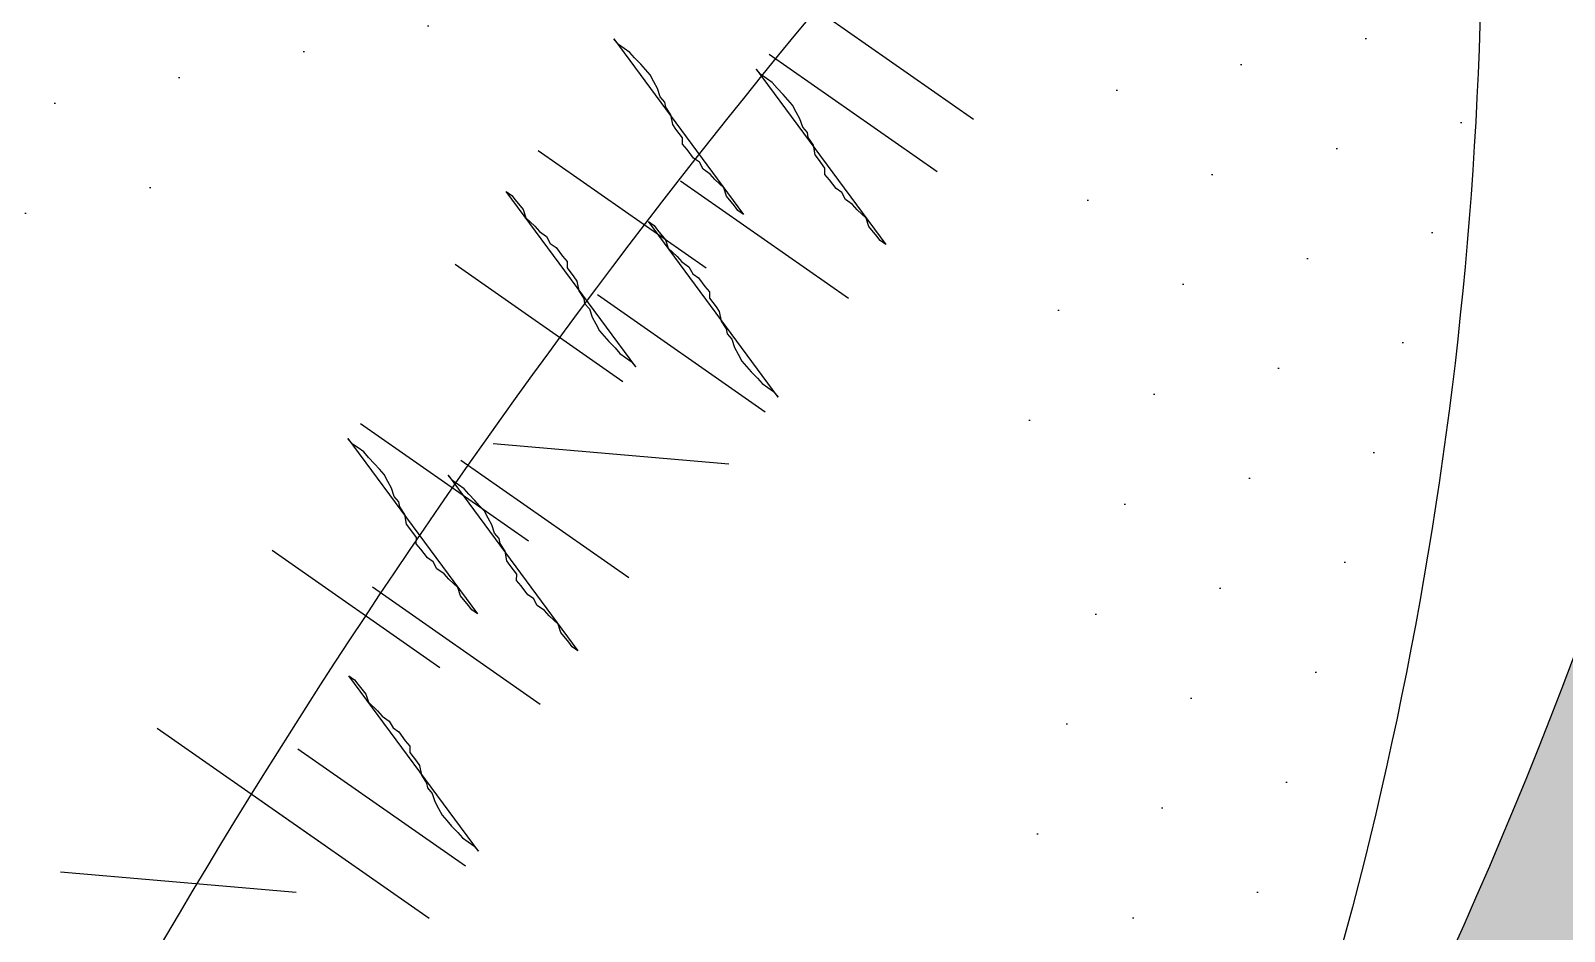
# Model space of a CAD drawing. Extents: x 3694 to 117786, y 20013 to 108631.
# Drawn here: x 25882.2 to 26032.9, y 85682.8 to 85771.3 of the extents above; entities that cross this region are included whole.
import ezdxf

# ---------------------------------------------------------------- set-up
doc = ezdxf.new("R2010")
doc.units = 0
doc.header["$LTSCALE"] = 1000
doc.header["$MEASUREMENT"] = 0
doc.layers.add('家具', color=253, linetype='Continuous')

# ---------------------------------------------------------------- blocks, each defined once
blk = doc.blocks.new('A$C6CBF3060')
at = {"layer": '家具'}
h = blk.add_hatch(dxfattribs=at)
h.set_pattern_fill('DOTS', color=8, scale=335.2800000195158, angle=-90.00000000000001, style=0)
h.set_pattern_definition([(270, (30849.11753504153, -17862.99907829171), (20.95500000121973, -10.47750000060987), [0, -20.95500000121974])])
edge = h.paths.add_edge_path()
edge.add_spline(control_points=[(3620.032944355196, 1020.167978249578), (3621.856950601301, 1029.223950294458), (3623.640356767137, 1038.254456721312), (3629.075648781851, 1066.661334569191), (3632.509525532267, 1085.952194047979), (3638.452392537998, 1124.35439882104), (3640.907859724044, 1143.394177388276), (3645.504487169259, 1187.965857300234), (3647.380020918004, 1213.570567535007), (3652.138734003369, 1291.274453085276), (3654.163834771207, 1344.379333391011), (3661.075878760414, 1425.081640880471), (3664.018153472578, 1452.133973591473), (3670.094233668715, 1492.753120009336), (3672.397098293724, 1506.299475706379), (3677.679535390045, 1533.370511049969), (3680.683231559953, 1546.95785375061), (3688.042565591692, 1576.433232332645), (3692.477545640613, 1592.158136530725), (3700.184732509224, 1618.288209221257), (3703.394472055632, 1628.838867633007), (3706.570199849586, 1639.277341819994)], knot_values=[0.007594318894714291, 0.007594318894714291, 0.007594318894714291, 0.007594318894714291, 1.009331685129112, 1.009331685129112, 3.166903830014817, 3.166903830014817, 5.324475974900523, 5.324475974900523, 8.146713981276132, 8.146713981276132, 13.78698518195698, 13.78698518195698, 16.6071207822974, 16.6071207822974, 18.01718858246761, 18.01718858246761, 19.42725638263783, 19.42725638263783, 21.11840045899928, 21.11840045899928, 22.2881602581128, 22.2881602581128, 22.2881602581128, 22.2881602581128], degree=3, periodic=0)
edge.add_ellipse((1789.99904669042, 2201.081587384349), major_axis=(1412.244489359956, 1412.244489359956), ratio=0.9999999999999818, start_angle=-61.33743676422674, end_angle=-48.55714826964773)
edge.add_ellipse((1789.99904669042, 1953.25083809936), major_axis=(1412.24448935993, -1412.24448935993), ratio=0.9999999999999885, start_angle=48.5571482696466, end_angle=61.33743676426361)
edge.add_spline(control_points=[(3706.570199849455, 2515.055083664098), (3703.394472055566, 2525.493557850958), (3700.184732509093, 2536.044216262839), (3692.477545640737, 2562.174288952727), (3688.042565592012, 2577.899193150166), (3680.683231560659, 2607.374571730539), (3677.679535390882, 2620.961914430154), (3672.397098294947, 2648.032949771052), (3670.094233670054, 2661.579305466817), (3664.018153474113, 2702.198451881093), (3661.075878761818, 2729.250784589662), (3655.986670472266, 2788.670379265524), (3654.145087228251, 2820.934697647885), (3652.42359686167, 2852.807937005808)], knot_values=[0.007594318904541566, 0.007594318904541566, 0.007594318904541566, 0.007594318904541566, 1.177354118008585, 1.177354118008585, 2.868498194319651, 2.868498194319651, 4.278565994361959, 4.278565994361959, 5.688633794404266, 5.688633794404266, 8.508769394488882, 8.508769394488882, 11.91787256770212, 11.91787256770212, 11.91787256770212, 11.91787256770212], degree=3, periodic=0)
edge.add_ellipse((3646.657623284387, 2875.236412280854), major_axis=(16.37502602226822, 16.37502602226821), ratio=0.9999999999995666, start_angle=225.8035234418923, end_angle=239.417541532368, ccw=False)
edge.add_ellipse((3511.087514728119, 3239.193560838379), major_axis=(290.1065513937293, 290.1065513937293), ratio=0.9999999999994232, start_angle=234.5429178462428, end_angle=244.3434878472222, ccw=False)
edge.add_ellipse((4291.384683319397, 2715.78940374251), major_axis=(510.6161812649055, -510.6161812649058), ratio=0.9999999999999988, start_angle=215.5301837112753, end_angle=236.2784491778619)
edge.add_ellipse((8058.381468311782, 2243.98490320702), major_axis=(3173.045961291781, -3173.045961291782), ratio=1, start_angle=220.7753203818918, end_angle=231.6420249032678)
edge.add_ellipse((4599.337569821713, 1341.637200631933), major_axis=(756.0877006785541, 756.0877006785539), ratio=0.9999999999999949, start_angle=113.9930274311128, end_angle=139.4777875760855)
edge.add_ellipse((3519.680850986653, 1232.139841819859), major_axis=(20.77520892349397, -20.77520892349398), ratio=0.999999999999889, start_angle=29.349690518414718, end_angle=107.31395154978779, ccw=False)
edge.add_ellipse((3261.400831811123, 1475.541992198378), major_axis=(269.5263520561113, -269.5263520561115), ratio=0.9999999999999978, start_angle=326.06965526290503, end_angle=363.74867896470926, ccw=False)
edge.add_ellipse((2985.936513544038, 1255.583835869416), major_axis=(269.5447157602681, 269.5447157602681), ratio=0.9999999999729833, start_angle=289.4364312615882, end_angle=291.1525348597326, ccw=False)
edge.add_ellipse((3270.637057203829, -411.6684627259383), major_axis=(1063.437138938921, 1063.437138938921), ratio=0.9999999999999937, start_angle=35.30528515153998, end_angle=42.74492259143477, ccw=False)
edge.add_ellipse((3474.324288661912, 860.0126218386868), major_axis=(153.1024992137935, -153.1024992137935), ratio=0.999999999999859, start_angle=92.70420918075928, end_angle=121.7648417998393, ccw=False)
edge = h.paths.add_edge_path()
edge.add_ellipse((3560.315809361586, 903.7363475695056), major_axis=(59.62128638761727, 59.62128638761727), ratio=0.9999999999999157, start_angle=248.1334738211491, end_angle=277.7178630449272)
edge.add_ellipse((3511.524035592221, 931.7299106341088), major_axis=(99.19644208316629, 99.19644208316625), ratio=0.9999999999997502, start_angle=-79.30676778778508, end_angle=-64.31921627686972)
edge.add_ellipse((3386.72601415019, 2442.541419907149), major_axis=(1116.038544759257, -1116.038544759258), ratio=0.9999999999999984, start_angle=303.32411686118166, end_angle=324.37804893725087, ccw=False)
edge.add_spline(control_points=[(3067.313977831232, 896.8829783906913), (3067.116512627828, 894.6964287364499), (3066.26218761129, 885.1096334103167), (3065.674442368967, 875.0971932240427), (3064.819310103077, 865.6985716819399)], knot_values=[0, 0, 0, 0, 0.2418033642713523, 1.052830296575082, 1.052830296575082, 1.052830296575082, 1.052830296575082], degree=3, periodic=0)
edge.add_ellipse((3026.907071228037, 868.9988679855887), major_axis=(26.90938323527025, 26.90938323527025), ratio=0.9999999999999187, start_angle=238.7767705824798, end_angle=310.27284356007203, ccw=False)
edge.add_ellipse((3357.089655062053, 4875.541364723143), major_axis=(2868.190797183439, -2868.19079718344), ratio=0.999999999999999, start_angle=310.4593117003497, end_angle=318.3404531218047)
edge = h.paths.add_edge_path()
edge.add_ellipse((3560.315809361266, 3250.596077914459), major_axis=(59.62128638763784, -59.62128638763787), ratio=0.9999999999995934, start_angle=82.28213695507955, end_angle=111.8665261788591)
edge.add_ellipse((3357.089655062751, -721.208939239179), major_axis=(2868.190797183605, 2868.190797183604), ratio=0.9999999999999925, start_angle=41.65954687821016, end_angle=49.54410408661445)
edge.add_ellipse((3026.730802552287, 3285.298579970644), major_axis=(26.90938323526915, -26.90938323526915), ratio=0.9999999999999033, start_angle=49.98346972011012, end_angle=121.3236457343994, ccw=False)
edge.add_spline(control_points=[(3064.642559511616, 3288.604407622486), (3064.979431703308, 3284.907876167901), (3065.254021153691, 3281.472108143695), (3065.500446844075, 3278.209911560098)], knot_values=[0, 0, 0, 0, 0.3189857557440551, 0.3189857557440551, 0.3189857557440551, 0.3189857557440551], degree=3, periodic=0)
edge.add_ellipse((3494.988468096315, -267.6566824607653), major_axis=(2525.631590611771, -2525.631590611772), ratio=0.9999999999999991, start_angle=132.8754075785099, end_angle=141.9062269296692, ccw=False)
edge = h.paths.add_edge_path()
edge.add_ellipse((3346.428693505171, 2814.744027245259), major_axis=(221.1621733483969, -221.1621733483971), ratio=0.9999999999999994, start_angle=219.8560000035077, end_angle=290.9319768433341)
edge.add_ellipse((3437.151632962174, 2555.301954592251), major_axis=(155.4479335070494, -155.4479335070496), ratio=0.9999999999999929, start_angle=231.8281592482279, end_angle=294.8810682384705)
edge.add_ellipse((2813.700149012111, 2180.201737340405), major_axis=(405.3237387993505, 405.3237387993504), ratio=0.9999999999999992, start_angle=285.52623263396157, end_angle=332.11357467867344, ccw=False)
edge.add_ellipse((3523.712787324905, 1599.059105694443), major_axis=(258.8230775298201, 258.82307752982), ratio=0.9999999999999818, start_angle=80.19826500577827, end_angle=130.5062586859865)
edge.add_ellipse((3249.266929159778, 1365.594833926676), major_axis=(196.0891473908119, -196.0891473908119), ratio=0.9999999999999981, start_angle=154.0384846775883, end_angle=216.6923729745889)
edge.add_ellipse((3335.197817287255, 909.3636444261319), major_axis=(433.6778078787909, 433.6778078787906), ratio=0.999999999999949, start_angle=80.98112304628877, end_angle=109.8781780001218)
edge.add_ellipse((18467.36806691358, 2025.981614987111), major_axis=(11109.2260467442, 11109.22604674419), ratio=0.9999999999995928, start_angle=138.1241672681158, end_angle=138.7143909774701)
edge.add_spline(control_points=[(2789.552410904224, 1008.188427614892), (2796.579734544641, 1007.746763104577), (2803.725178327077, 1007.646570336328), (2811.231307050359, 1007.927036234807)], knot_values=[2.293510373809953, 2.293510373809953, 2.293510373809953, 2.293510373809953, 2.979732802934619, 2.979732802934619, 2.979732802934619, 2.979732802934619], degree=3, periodic=0)
edge.add_spline(control_points=[(2811.231307050359, 1007.927036234807), (2815.450479755054, 1008.084685284808), (2826.805456678361, 1008.812973134682), (2842.780722635296, 1010.871307693131), (2839.120250166125, 1024.618026985154), (2842.859477051599, 1028.393799632864), (2845.636094539273, 1029.971073038905)], knot_values=[2.979732802934619, 2.979732802934619, 2.979732802934619, 2.979732802934619, 3.36545639614831, 3.990521829336836, 4.278466320926378, 4.605763273049225, 4.605763273049225, 4.605763273049225, 4.605763273049225], degree=3, periodic=0)
edge.add_spline(control_points=[(2845.636094539273, 1029.971073038905), (2848.422474729079, 1031.553892203377), (2852.001820499405, 1032.702305534669), (2855.58116626992, 1033.850718865961)], knot_values=[4.605763273049225, 4.605763273049225, 4.605763273049225, 4.605763273049225, 4.934211014792284, 4.934211014792284, 4.934211014792284, 4.934211014792284], degree=3, periodic=0)
edge.add_ellipse((3270.637057203829, -411.6684627259383), major_axis=(1063.437138939227, 1063.437138939227), ratio=0.9999999999998375, start_angle=52.795632896919415, end_angle=61.02050574382298, ccw=False)
edge.add_ellipse((3199.316362891543, 1348.14039130005), major_axis=(212.5834902189315, 212.5834902189315), ratio=0.9999999999999212, start_angle=165.6335501199894, end_angle=198.8130742464472, ccw=False)
edge.add_ellipse((3199.413119119788, 1029.520550322999), major_axis=(217.1797520411045, -217.1797520411046), ratio=0.9999999999998674, start_angle=151.0252170128921, end_angle=192.4102655699839, ccw=False)
edge.add_ellipse((3551.448439235653, 1156.134686465819), major_axis=(331.0872910150433, -331.0872910150434), ratio=0.9999999999999813, start_angle=177.8463850309959, end_angle=203.8962665094932, ccw=False)
edge.add_ellipse((2984.329156197491, 1140.779664811776), major_axis=(308.6143108805782, 308.6143108805783), ratio=0.99999999999966, start_angle=2.0533838449994732, end_angle=10.260448050109005, ccw=False)
edge.add_spline(control_points=[(3281.687451026184, 1460.253654765613), (3290.639455244702, 1453.204405174176), (3313.081898206045, 1435.532118832798), (3303.305460116768, 1498.775473405309), (3326.318821677465, 1533.829908224947), (3353.544751881607, 1593.430233467796), (3320.947959299898, 1659.060984562777), (3340.190178442157, 1740.826539046509), (3356.126177953687, 1827.657185362103), (3415.808870579021, 1863.793903553702), (3424.432073950476, 1919.337591101754), (3457.289777258164, 1907.517444122117), (3458.775801431591, 1924.683027975876), (3459.456346832347, 1933.619102174609)], knot_values=[28.72622828787619, 28.72622828787619, 28.72622828787619, 28.72622828787619, 29.65137003608691, 31.04553471454428, 32.97090723718488, 34.80045963000916, 37.53798117998499, 40.13244696109814, 43.73799823656201, 46.29924793153518, 47.53881564063179, 48.20545028199999, 48.98405692497199, 48.98405692497199, 48.98405692497199, 48.98405692550385], degree=3, periodic=0)
edge.add_ellipse((-2827.432287128104, 2095.358859361608), major_axis=(4446.972478264837, 4446.972478264834), ratio=0.9999999999999976, start_angle=-46.47369586912973, end_angle=-42.84626635100496)
edge.add_spline(control_points=[(3457.093905025751, 2331.703914353799), (3455.691781476875, 2345.589783137202), (3452.514928848803, 2370.097512984801), (3408.946969250035, 2401.111465854163), (3388.218704290179, 2469.690945094218), (3352.769053081218, 2533.335634224328), (3364.030625280458, 2604.82269811142), (3327.271703467311, 2627.476138575294), (3294.9122366675, 2714.330123526699), (3294.341436591865, 2693.091429919492)], knot_values=[0, 0, 0, 1.163513729807164e-12, 1.426783815582302, 2.507845637052222, 5.446644405802077, 8.794161911986935, 10.36550993041577, 12.19506232323765, 14.47634677036475, 14.47634677036475, 14.47634677036475, 14.47634677036475], degree=3, periodic=0)
edge.add_ellipse((3687.441035538191, 2947.473610607776), major_axis=(331.0872910150615, -331.0872910150615), ratio=0.9999999999999547, start_angle=233.1899730444863, end_angle=257.9076692015958, ccw=False)
edge.add_ellipse((3372.605812031026, 3149.559701468508), major_axis=(217.1797520411107, -217.1797520411108), ratio=0.9999999999999556, start_angle=244.6759739839959, end_angle=286.0610225410798, ccw=False)
edge.add_ellipse((3301.30499854072, 2839.020160634274), major_axis=(212.5834902198476, 212.5834902198476), ratio=0.9999999999956851, start_angle=85.14470269029368, end_angle=91.45268943398088, ccw=False)
edge.add_ellipse((3267.100022714898, 4450.91484517249), major_axis=(983.775240623166, 983.775240623166), ratio=0.9999999999998531, start_angle=208.0880272447276, end_angle=218.4118439115923, ccw=False)
edge.add_spline(control_points=[(2862.37711883695, 3119.814991966967), (2856.867087630577, 3121.622537046678), (2851.35705642408, 3123.430082126131), (2848.768473186879, 3126.813406541194)], knot_values=[4.42752981046754, 4.42752981046754, 4.42752981046754, 4.42752981046754, 4.934211014792284, 4.934211014792284, 4.934211014792284, 4.934211014792284], degree=3, periodic=0)
edge.add_ellipse((3341.197146602492, 3246.534314250937), major_axis=(358.3427787361459, -358.3427787361463), ratio=0.999999999999975, start_angle=238.6648212037559, end_angle=277.816367146285)
h = blk.add_hatch(dxfattribs=at)
h.set_pattern_fill('DOTS', color=8, scale=178.8160000104085, angle=-75.17599740398259, style=0)
h.set_pattern_definition([(284.8240025960174, (21523.19842935675, -3204.156176563381), (12.23371532700078, -2.542622527250572), [0, -11.17600000065051])])
edge = h.paths.add_edge_path(flags=17)
edge.add_ellipse((3508.507639436895, 2686.904734591491), major_axis=(23.25952561881828, -23.25952561881829), ratio=0.9999999999999228, start_angle=217.598370494964, end_angle=267.39462829812675, ccw=False)
edge.add_ellipse((3392.615725812291, 2706.727411004464), major_axis=(59.9046491667301, -59.90464916673012), ratio=0.9999999999998661, start_angle=350.65844968254294, end_angle=394.3991949743683, ccw=False)
edge.add_ellipse((3442.016187211404, 2684.491654074292), major_axis=(32.94986328208082, 32.94986328208081), ratio=0.9999999999998382, start_angle=224.9828587922299, end_angle=289.9024488496004)
edge = h.paths.add_edge_path(flags=17)
edge.add_ellipse((2799.933782092005, 2411.637768748264), major_axis=(481.3748926355609, 481.3748926355607), ratio=0.9999999999840347, start_angle=-26.32292343229813, end_angle=-25.58827127859119)
edge.add_ellipse((3387.198946313249, 2635.157820252211), major_axis=(38.80003682654529, 38.80003682654528), ratio=0.9999999999999831, start_angle=246.3633945223265, end_angle=317.8577408210059, ccw=False)
edge.add_ellipse((3414.442139424595, 2563.93047086295), major_axis=(15.12758440154903, 15.12758440154902), ratio=0.9999999999999909, start_angle=-72.18619439915022, end_angle=64.8217797418078, ccw=False)
edge.add_ellipse((3357.704625160964, 2604.177307075981), major_axis=(64.19840911938086, -64.19840911938088), ratio=0.9999999999999908, start_angle=11.56752916311502, end_angle=61.28906160823021)
edge = h.paths.add_edge_path()
edge.add_ellipse((3185.120227187588, 2583.846666353507), major_axis=(242.0371122307935, 242.0371122307935), ratio=0.9999999999999688, start_angle=-23.32578200306534, end_angle=26.28458598788795)
edge.add_spline(control_points=[(3294.95076252523, 2908.039789200709), (3285.59000490723, 2912.370396476184), (3273.676991489105, 2917.881764752918), (3266.815490951951, 2910.243159776714), (3265.556602545243, 2908.265359197449)], knot_values=[0, 0, 0, 0, 1.42238482592121, 1.810204922351612, 1.810204922351612, 1.810204922351612, 1.810204922351612], degree=3, periodic=0)
edge.add_ellipse((2799.933782090149, 2411.637768744324), major_axis=(481.3748926403442, -481.3748926403442), ratio=0.9999999999996101, start_angle=87.25263749308863, end_angle=91.84549474957328, ccw=False)
edge.add_ellipse((3214.421947500261, 2577.142094905234), major_axis=(216.1019309945073, -216.1019309945075), ratio=0.999999999999946, start_angle=66.89079912288321, end_angle=117.98945326683679, ccw=False)
edge.add_ellipse((3082.171467200518, 2475.053802211161), major_axis=(331.3486877331243, -331.3486877331244), ratio=0.9999999999999956, start_angle=389.56745048290304, end_angle=432.4529716565977, ccw=False)
edge.add_ellipse((2548.179880652155, 2188.045808867992), major_axis=(706.3772336369606, 706.3772336369603), ratio=0.999999999999835, start_angle=321.74637887917953, end_angle=324.3508728240508, ccw=False)
edge.add_spline(control_points=[(3540.231171865613, 2305.399240872724), (3543.869102956422, 2306.191136364261), (3554.218102346218, 2311.164756270326), (3554.021201864321, 2323.207869944858), (3553.888276583122, 2331.338039343249)], knot_values=[0, 0, 0, 0, 0.5819764206049407, 1.791185280154921, 1.791185280154921, 1.791185280154921, 1.791185280154921], degree=3, periodic=0)
edge.add_ellipse((3055.171823736164, 2457.493583324365), major_axis=(363.7535715408031, -363.7535715408033), ratio=0.9999999999999976, start_angle=30.80422389370577, end_angle=74.43044399808288)
edge = h.paths.add_edge_path()
edge.add_spline(control_points=[(3512.045306835935, 2318.2714167302), (3517.588125824346, 2312.491863504376), (3525.292820839051, 2304.458100356638), (3537.115743228183, 2304.72108237278), (3540.231171865613, 2305.399240872724)], knot_values=[1.791185280154921, 1.791185280154921, 1.791185280154921, 1.791185280154921, 3.069002213139684, 3.567391534373676, 3.567391534373676, 3.567391534373676, 3.567391534373676], degree=3, periodic=0)
edge.add_ellipse((2548.179880652155, 2188.045808867992), major_axis=(706.377233638207, -706.3772336382074), ratio=0.9999999999993391, start_angle=51.74637887920161, end_angle=54.3508728240713)
edge.add_ellipse((3764.186938126877, 2674.325635155186), major_axis=(281.0686011683552, 281.0686011683551), ratio=0.9999999999999862, start_angle=145.8922033348512, end_angle=189.5904192882054, ccw=False)
edge.add_ellipse((3727.837143598881, 2835.127694727074), major_axis=(300.7962628522051, -300.7962628522051), ratio=0.9999999999999934, start_angle=220.3807436132537, end_angle=258.6817611968143, ccw=False)
edge.add_ellipse((2799.933782090149, 2411.637768744324), major_axis=(481.3748926401587, 481.3748926401587), ratio=0.9999999999988527, start_angle=-2.747362506916546, end_angle=1.845494749579979)
edge.add_spline(control_points=[(3265.556602545243, 2908.265359197449), (3263.646122517712, 2905.263863207118), (3259.318761821429, 2893.755928218379), (3258.811229740662, 2883.454117961643), (3258.470738576732, 2876.542879246761)], knot_values=[1.810204922351612, 1.810204922351612, 1.810204922351612, 1.810204922351612, 2.398757922429805, 3.598446597238173, 3.598446597238173, 3.598446597238173, 3.598446597238173], degree=3, periodic=0)
edge.add_ellipse((3646.639097211155, 2857.209695129477), major_axis=(274.8167086013957, 274.8167086013956), ratio=0.9999999999999963, start_angle=132.1486721113125, end_angle=176.9724953827164)
edge.add_ellipse((3661.683551529728, 2583.255587393276), major_axis=(215.1838922608969, 215.1838922608969), ratio=0.9999999999999789, start_angle=132.3564968236814, end_angle=195.5463068146161)
h = blk.add_hatch(dxfattribs=at)
h.set_pattern_fill('DOTS', color=8, scale=111.7600000065053, angle=-102.9137604460229, style=0)
h.set_pattern_definition([(257.0862395539771, (848.4651648123181, 95397.86913894047), (6.027813616953348, -4.965203344916672), [0, -6.985000000406582])])
edge = h.paths.add_edge_path()
edge.add_ellipse((3511.087514729334, 3239.193560838827), major_axis=(290.1065513939539, -290.106551393954), ratio=0.9999999999997669, start_angle=303.12070418913345, end_angle=311.899757270034, ccw=False)
edge.add_ellipse((3289.103974665624, 2824.990331981306), major_axis=(97.66234371941809, -97.6623437194181), ratio=0.9999999999999646, start_angle=365.10604803737283, end_angle=410.2831013168486, ccw=False)
edge.add_ellipse((3138.097193999383, 3089.182472880977), major_axis=(308.6143108803658, -308.614310880366), ratio=0.9999999999997498, start_angle=351.0708815296273, end_angle=368.4913891802111)
at = {"layer": '家具', "color": 8, "linetype": 'Continuous'}
for p, q in [((3324.435597582531, 2847.639578051101), (3307.933513071206, 2836.107943082057)), ((3324.435597582531, 2847.639578051101), (3307.933513071206, 2836.107943082057)), ((3324.435597582531, 2847.639578051101), (3307.933513071206, 2836.107943082057)), ((3324.435597582531, 2847.639578051101), (3307.933513071206, 2836.107943082057)), ((3328.020508751149, 2842.50947228308), (3311.518424239825, 2830.977837314033)), ((3328.020508751149, 2842.50947228308), (3311.518424239825, 2830.977837314033)), ((3328.020508751149, 2842.50947228308), (3311.518424239825, 2830.977837314033)), ((3328.020508751149, 2842.50947228308), (3311.518424239825, 2830.977837314033)), ((3350.720084102737, 2833.026097636415), (3334.217999591412, 2821.494462667371)), ((3350.720084102737, 2833.026097636415), (3334.217999591412, 2821.494462667371)), ((3350.720084102737, 2833.026097636415), (3334.217999591412, 2821.494462667371)), ((3350.720084102737, 2833.026097636415), (3334.217999591412, 2821.494462667371)), ((3336.726721589192, 2830.050643989347), (3320.224637077903, 2818.51900902011)), ((3336.726721589192, 2830.050643989347), (3320.224637077903, 2818.51900902011)), ((3336.726721589192, 2830.050643989347), (3320.224637077903, 2818.51900902011)), ((3336.726721589192, 2830.050643989347), (3320.224637077903, 2818.51900902011)), ((3342.389070555342, 2810.297800145461), (3358.891155066667, 2821.829435114505)), ((3342.389070555342, 2810.297800145461), (3358.891155066667, 2821.829435114505)), ((3342.389070555342, 2810.297800145461), (3358.891155066667, 2821.829435114505)), ((3342.389070555342, 2810.297800145461), (3358.891155066667, 2821.829435114505)), ((3328.395708041928, 2807.322346498233), (3344.897792553158, 2818.85398146747)), ((3328.395708041928, 2807.322346498233), (3344.897792553158, 2818.85398146747)), ((3328.395708041928, 2807.322346498233), (3344.897792553158, 2818.85398146747)), ((3328.395708041928, 2807.322346498233), (3344.897792553158, 2818.85398146747)), ((3368.167528666883, 2806.203834179869), (3351.665444155551, 2794.672199210825)), ((3368.167528666883, 2806.203834179869), (3351.665444155551, 2794.672199210825)), ((3368.167528666883, 2806.203834179869), (3351.665444155551, 2794.672199210825)), ((3368.167528666883, 2806.203834179869), (3351.665444155551, 2794.672199210825)), ((3331.980619210539, 2802.192240730212), (3355.140395892056, 2804.196536415897)), ((3331.980619210539, 2802.192240730212), (3355.140395892056, 2804.196536415897)), ((3331.980619210539, 2802.192240730212), (3355.140395892056, 2804.196536415897)), ((3331.980619210539, 2802.192240730212), (3355.140395892056, 2804.196536415897)), ((3358.310501023319, 2802.594183224726), (3341.808416512089, 2791.062548255715)), ((3358.310501023319, 2802.594183224726), (3341.808416512089, 2791.062548255715)), ((3358.310501023319, 2802.594183224726), (3341.808416512089, 2791.062548255715)), ((3358.310501023319, 2802.594183224726), (3341.808416512089, 2791.062548255715)), ((3376.873741504962, 2793.74500588614), (3360.371656993637, 2782.213370917128)), ((3376.873741504962, 2793.74500588614), (3360.371656993637, 2782.213370917128)), ((3376.873741504962, 2793.74500588614), (3360.371656993637, 2782.213370917128)), ((3376.873741504962, 2793.74500588614), (3360.371656993637, 2782.213370917128)), ((3367.016713861398, 2790.13535493103), (3350.514629350168, 2778.603719961793)), ((3367.016713861398, 2790.13535493103), (3350.514629350168, 2778.603719961793)), ((3367.016713861398, 2790.13535493103), (3350.514629350168, 2778.603719961793)), ((3367.016713861398, 2790.13535493103), (3350.514629350168, 2778.603719961793)), ((3371.654363044989, 2764.689242028453), (3388.156447556314, 2776.22087699769)), ((3371.654363044989, 2764.689242028453), (3388.156447556314, 2776.22087699769)), ((3371.654363044989, 2764.689242028453), (3388.156447556314, 2776.22087699769)), ((3371.654363044989, 2764.689242028453), (3388.156447556314, 2776.22087699769)), ((3357.848127621786, 2762.676699840405), (3374.350212133111, 2774.208334809646)), ((3357.848127621786, 2762.676699840405), (3374.350212133111, 2774.208334809646)), ((3357.848127621786, 2762.676699840405), (3374.350212133111, 2774.208334809646)), ((3357.848127621786, 2762.676699840405), (3374.350212133111, 2774.208334809646)), ((3361.433038790361, 2757.546594072384), (3377.935123301693, 2769.078229041621)), ((3361.433038790361, 2757.546594072384), (3377.935123301693, 2769.078229041621)), ((3361.433038790361, 2757.546594072384), (3377.935123301693, 2769.078229041621)), ((3361.433038790361, 2757.546594072384), (3377.935123301693, 2769.078229041621)), ((3397.653867351917, 2762.133446805521), (3374.494090670436, 2760.129151120025)), ((3397.653867351917, 2762.133446805521), (3374.494090670436, 2760.129151120025)), ((3397.653867351917, 2762.133446805521), (3374.494090670436, 2760.129151120025))]:
    blk.add_line(p, q, dxfattribs=at)
for points in [[(3330.536295821257, 2826.763081291163), (3331.096210222269, 2827.15434873871), (3331.418329161104, 2827.587777924622), (3332.202545639004, 2828.552453158329), (3332.469009454253, 2829.363656406535), (3333.351042794129, 2830.188353039961), (3333.813140333223, 2830.719599087792), (3334.513033334355, 2831.208683397253), (3334.877826141746, 2831.879175173017), (3335.437740542693, 2832.27044262056), (3336.081978420429, 2833.137300992352), (3336.54407595942, 2833.668547040183), (3336.530582574298, 2834.284116564679), (3337.17408757969, 2835.150462806247), (3337.49620651859, 2835.583891992126), (3337.664853471986, 2836.535073840616), (3338.169112749441, 2837.304115350649), (3338.253436226172, 2837.779706274894), (3338.715533765266, 2838.310952322532), (3338.981997580515, 2839.122155570931), (3339.346278257755, 2839.79338021882), (3339.710558934923, 2840.464604866935), (3340.172656474046, 2840.995850914762), (3340.634754013168, 2841.527096962593), (3341.236830152448, 2842.156159872149), (3341.698927691534, 2842.68740591998), (3342.25884209248, 2843.078673367523), (3342.818756493427, 2843.46994081507), (3343.280854032513, 2844.001186862901)], [(3330.536295821257, 2826.763081291163), (3331.096210222269, 2827.15434873871), (3331.418329161104, 2827.587777924622), (3332.202545639004, 2828.552453158329), (3332.469009454253, 2829.363656406535), (3333.351042794129, 2830.188353039961), (3333.813140333223, 2830.719599087792), (3334.513033334355, 2831.208683397253), (3334.877826141746, 2831.879175173017), (3335.437740542693, 2832.27044262056), (3336.081978420429, 2833.137300992352), (3336.54407595942, 2833.668547040183), (3336.530582574298, 2834.284116564679), (3337.17408757969, 2835.150462806247), (3337.49620651859, 2835.583891992126), (3337.664853471986, 2836.535073840616), (3338.169112749441, 2837.304115350649), (3338.253436226172, 2837.779706274894), (3338.715533765266, 2838.310952322532), (3338.981997580515, 2839.122155570931), (3339.346278257755, 2839.79338021882), (3339.710558934923, 2840.464604866935), (3340.172656474046, 2840.995850914762), (3340.634754013168, 2841.527096962593), (3341.236830152448, 2842.156159872149), (3341.698927691534, 2842.68740591998), (3342.25884209248, 2843.078673367523), (3342.818756493427, 2843.46994081507), (3343.280854032513, 2844.001186862901)], [(3330.536295821257, 2826.763081291163), (3331.096210222269, 2827.15434873871), (3331.418329161104, 2827.587777924622), (3332.202545639004, 2828.552453158329), (3332.469009454253, 2829.363656406535), (3333.351042794129, 2830.188353039961), (3333.813140333223, 2830.719599087792), (3334.513033334355, 2831.208683397253), (3334.877826141746, 2831.879175173017), (3335.437740542693, 2832.27044262056), (3336.081978420429, 2833.137300992352), (3336.54407595942, 2833.668547040183), (3336.530582574298, 2834.284116564679), (3337.17408757969, 2835.150462806247), (3337.49620651859, 2835.583891992126), (3337.664853471986, 2836.535073840616), (3338.169112749441, 2837.304115350649), (3338.253436226172, 2837.779706274894), (3338.715533765266, 2838.310952322532), (3338.981997580515, 2839.122155570931), (3339.346278257755, 2839.79338021882), (3339.710558934923, 2840.464604866935), (3340.172656474046, 2840.995850914762), (3340.634754013168, 2841.527096962593), (3341.236830152448, 2842.156159872149), (3341.698927691534, 2842.68740591998), (3342.25884209248, 2843.078673367523), (3342.818756493427, 2843.46994081507), (3343.280854032513, 2844.001186862901)], [(3330.536295821257, 2826.763081291163), (3331.096210222269, 2827.15434873871), (3331.418329161104, 2827.587777924622), (3332.202545639004, 2828.552453158329), (3332.469009454253, 2829.363656406535), (3333.351042794129, 2830.188353039961), (3333.813140333223, 2830.719599087792), (3334.513033334355, 2831.208683397253), (3334.877826141746, 2831.879175173017), (3335.437740542693, 2832.27044262056), (3336.081978420429, 2833.137300992352), (3336.54407595942, 2833.668547040183), (3336.530582574298, 2834.284116564679), (3337.17408757969, 2835.150462806247), (3337.49620651859, 2835.583891992126), (3337.664853471986, 2836.535073840616), (3338.169112749441, 2837.304115350649), (3338.253436226172, 2837.779706274894), (3338.715533765266, 2838.310952322532), (3338.981997580515, 2839.122155570931), (3339.346278257755, 2839.79338021882), (3339.710558934923, 2840.464604866935), (3340.172656474046, 2840.995850914762), (3340.634754013168, 2841.527096962593), (3341.236830152448, 2842.156159872149), (3341.698927691534, 2842.68740591998), (3342.25884209248, 2843.078673367523), (3342.818756493427, 2843.46994081507), (3343.280854032513, 2844.001186862901)], [(3316.542933307712, 2823.787627643938), (3317.102847708753, 2824.178895091482), (3317.424966647559, 2824.612324277361), (3318.209183125517, 2825.576999511104), (3318.475646940838, 2826.388202759277), (3319.357680280584, 2827.2128993927), (3319.819777819706, 2827.744145440531), (3320.519670820941, 2828.233229750029), (3320.88446362823, 2828.903721525789), (3321.444378029148, 2829.294988973335), (3322.088615906883, 2830.161847345091), (3322.550713446006, 2830.693093392922), (3322.537220060789, 2831.30866291745), (3323.180725066268, 2832.175009158989), (3323.50284400511, 2832.608438344902), (3323.671490958506, 2833.55962019358), (3324.175750235961, 2834.328661703421), (3324.260073712627, 2834.804252627666), (3324.722171251749, 2835.335498675497), (3324.9886350671, 2836.14670192367), (3325.352915744239, 2836.817926571784), (3325.717196421414, 2837.489151219706), (3326.1792939605, 2838.020397267537), (3326.641391499623, 2838.551643315332), (3327.243467638902, 2839.180706225114), (3327.705565178025, 2839.711952272752), (3328.265479578964, 2840.103219720295), (3328.825393979911, 2840.494487167809), (3329.287491519004, 2841.02573321564)], [(3316.542933307712, 2823.787627643938), (3317.102847708753, 2824.178895091482), (3317.424966647559, 2824.612324277361), (3318.209183125517, 2825.576999511104), (3318.475646940838, 2826.388202759277), (3319.357680280584, 2827.2128993927), (3319.819777819706, 2827.744145440531), (3320.519670820941, 2828.233229750029), (3320.88446362823, 2828.903721525789), (3321.444378029148, 2829.294988973335), (3322.088615906883, 2830.161847345091), (3322.550713446006, 2830.693093392922), (3322.537220060789, 2831.30866291745), (3323.180725066268, 2832.175009158989), (3323.50284400511, 2832.608438344902), (3323.671490958506, 2833.55962019358), (3324.175750235961, 2834.328661703421), (3324.260073712627, 2834.804252627666), (3324.722171251749, 2835.335498675497), (3324.9886350671, 2836.14670192367), (3325.352915744239, 2836.817926571784), (3325.717196421414, 2837.489151219706), (3326.1792939605, 2838.020397267537), (3326.641391499623, 2838.551643315332), (3327.243467638902, 2839.180706225114), (3327.705565178025, 2839.711952272752), (3328.265479578964, 2840.103219720295), (3328.825393979911, 2840.494487167809), (3329.287491519004, 2841.02573321564)], [(3316.542933307712, 2823.787627643938), (3317.102847708753, 2824.178895091482), (3317.424966647559, 2824.612324277361), (3318.209183125517, 2825.576999511104), (3318.475646940838, 2826.388202759277), (3319.357680280584, 2827.2128993927), (3319.819777819706, 2827.744145440531), (3320.519670820941, 2828.233229750029), (3320.88446362823, 2828.903721525789), (3321.444378029148, 2829.294988973335), (3322.088615906883, 2830.161847345091), (3322.550713446006, 2830.693093392922), (3322.537220060789, 2831.30866291745), (3323.180725066268, 2832.175009158989), (3323.50284400511, 2832.608438344902), (3323.671490958506, 2833.55962019358), (3324.175750235961, 2834.328661703421), (3324.260073712627, 2834.804252627666), (3324.722171251749, 2835.335498675497), (3324.9886350671, 2836.14670192367), (3325.352915744239, 2836.817926571784), (3325.717196421414, 2837.489151219706), (3326.1792939605, 2838.020397267537), (3326.641391499623, 2838.551643315332), (3327.243467638902, 2839.180706225114), (3327.705565178025, 2839.711952272752), (3328.265479578964, 2840.103219720295), (3328.825393979911, 2840.494487167809), (3329.287491519004, 2841.02573321564)], [(3316.542933307712, 2823.787627643938), (3317.102847708753, 2824.178895091482), (3317.424966647559, 2824.612324277361), (3318.209183125517, 2825.576999511104), (3318.475646940838, 2826.388202759277), (3319.357680280584, 2827.2128993927), (3319.819777819706, 2827.744145440531), (3320.519670820941, 2828.233229750029), (3320.88446362823, 2828.903721525789), (3321.444378029148, 2829.294988973335), (3322.088615906883, 2830.161847345091), (3322.550713446006, 2830.693093392922), (3322.537220060789, 2831.30866291745), (3323.180725066268, 2832.175009158989), (3323.50284400511, 2832.608438344902), (3323.671490958506, 2833.55962019358), (3324.175750235961, 2834.328661703421), (3324.260073712627, 2834.804252627666), (3324.722171251749, 2835.335498675497), (3324.9886350671, 2836.14670192367), (3325.352915744239, 2836.817926571784), (3325.717196421414, 2837.489151219706), (3326.1792939605, 2838.020397267537), (3326.641391499623, 2838.551643315332), (3327.243467638902, 2839.180706225114), (3327.705565178025, 2839.711952272752), (3328.265479578964, 2840.103219720295), (3328.825393979911, 2840.494487167809), (3329.287491519004, 2841.02573321564)], [(3353.866645998773, 2829.019644784603), (3353.306731597833, 2828.628377337056), (3352.984612658925, 2828.194948151177), (3352.200396181004, 2827.23027291747), (3351.933932365748, 2826.419069669264), (3351.052631898157, 2825.594885165869), (3350.590534359035, 2825.063639118038), (3349.890641357939, 2824.574554808765), (3349.525848550511, 2823.904063033006), (3348.965934149564, 2823.512795585459), (3348.321696271829, 2822.645937213478), (3347.859598732837, 2822.114691165869), (3347.873092117959, 2821.49912164134), (3347.228854240348, 2820.632263269552), (3346.906735301411, 2820.198834083672), (3346.738088348015, 2819.24765223499), (3346.233829070559, 2818.478610725117), (3346.149505593858, 2818.003019800904), (3345.687408054735, 2817.471773753074), (3345.420944239515, 2816.660570504868), (3345.056663562245, 2815.989345856757), (3344.692382885078, 2815.318121208835), (3344.230285345984, 2814.786875161037), (3343.768187806963, 2814.255629113206), (3343.166844539846, 2813.62707833368), (3342.704747000724, 2813.09583228585), (3342.144832599777, 2812.704564838303), (3341.584918198831, 2812.31329739076), (3341.122820659744, 2811.782051342929)], [(3353.866645998773, 2829.019644784603), (3353.306731597833, 2828.628377337056), (3352.984612658925, 2828.194948151177), (3352.200396181004, 2827.23027291747), (3351.933932365748, 2826.419069669264), (3351.052631898157, 2825.594885165869), (3350.590534359035, 2825.063639118038), (3349.890641357939, 2824.574554808765), (3349.525848550511, 2823.904063033006), (3348.965934149564, 2823.512795585459), (3348.321696271829, 2822.645937213478), (3347.859598732837, 2822.114691165869), (3347.873092117959, 2821.49912164134), (3347.228854240348, 2820.632263269552), (3346.906735301411, 2820.198834083672), (3346.738088348015, 2819.24765223499), (3346.233829070559, 2818.478610725117), (3346.149505593858, 2818.003019800904), (3345.687408054735, 2817.471773753074), (3345.420944239515, 2816.660570504868), (3345.056663562245, 2815.989345856757), (3344.692382885078, 2815.318121208835), (3344.230285345984, 2814.786875161037), (3343.768187806963, 2814.255629113206), (3343.166844539846, 2813.62707833368), (3342.704747000724, 2813.09583228585), (3342.144832599777, 2812.704564838303), (3341.584918198831, 2812.31329739076), (3341.122820659744, 2811.782051342929)], [(3353.866645998773, 2829.019644784603), (3353.306731597833, 2828.628377337056), (3352.984612658925, 2828.194948151177), (3352.200396181004, 2827.23027291747), (3351.933932365748, 2826.419069669264), (3351.052631898157, 2825.594885165869), (3350.590534359035, 2825.063639118038), (3349.890641357939, 2824.574554808765), (3349.525848550511, 2823.904063033006), (3348.965934149564, 2823.512795585459), (3348.321696271829, 2822.645937213478), (3347.859598732837, 2822.114691165869), (3347.873092117959, 2821.49912164134), (3347.228854240348, 2820.632263269552), (3346.906735301411, 2820.198834083672), (3346.738088348015, 2819.24765223499), (3346.233829070559, 2818.478610725117), (3346.149505593858, 2818.003019800904), (3345.687408054735, 2817.471773753074), (3345.420944239515, 2816.660570504868), (3345.056663562245, 2815.989345856757), (3344.692382885078, 2815.318121208835), (3344.230285345984, 2814.786875161037), (3343.768187806963, 2814.255629113206), (3343.166844539846, 2813.62707833368), (3342.704747000724, 2813.09583228585), (3342.144832599777, 2812.704564838303), (3341.584918198831, 2812.31329739076), (3341.122820659744, 2811.782051342929)], [(3353.866645998773, 2829.019644784603), (3353.306731597833, 2828.628377337056), (3352.984612658925, 2828.194948151177), (3352.200396181004, 2827.23027291747), (3351.933932365748, 2826.419069669264), (3351.052631898157, 2825.594885165869), (3350.590534359035, 2825.063639118038), (3349.890641357939, 2824.574554808765), (3349.525848550511, 2823.904063033006), (3348.965934149564, 2823.512795585459), (3348.321696271829, 2822.645937213478), (3347.859598732837, 2822.114691165869), (3347.873092117959, 2821.49912164134), (3347.228854240348, 2820.632263269552), (3346.906735301411, 2820.198834083672), (3346.738088348015, 2819.24765223499), (3346.233829070559, 2818.478610725117), (3346.149505593858, 2818.003019800904), (3345.687408054735, 2817.471773753074), (3345.420944239515, 2816.660570504868), (3345.056663562245, 2815.989345856757), (3344.692382885078, 2815.318121208835), (3344.230285345984, 2814.786875161037), (3343.768187806963, 2814.255629113206), (3343.166844539846, 2813.62707833368), (3342.704747000724, 2813.09583228585), (3342.144832599777, 2812.704564838303), (3341.584918198831, 2812.31329739076), (3341.122820659744, 2811.782051342929)], [(3339.873283485264, 2826.044191137375), (3339.313369084317, 2825.652923689828), (3338.991250145511, 2825.219494503919), (3338.207033667553, 2824.254819270209), (3337.940569852231, 2823.443616022036), (3337.059269384612, 2822.619431518833), (3336.59717184562, 2822.088185471002), (3335.897278844393, 2821.599101161537), (3335.532486037002, 2820.928609385744), (3334.972571636055, 2820.53734193823), (3334.328333758313, 2819.670483566442), (3333.866236219321, 2819.139237518611), (3333.879729604443, 2818.523667994083), (3333.235491726802, 2817.656809622291), (3332.913372787902, 2817.223380436411), (3332.744725834498, 2816.272198587922), (3332.240466557043, 2815.503157077888), (3332.156143080312, 2815.027566153643), (3331.694045541226, 2814.496320105816), (3331.42758172597, 2813.68511685761), (3331.063301048831, 2813.013892209496), (3330.699020371561, 2812.342667561607), (3330.236922832439, 2811.811421513776), (3329.774825293447, 2811.280175465945), (3329.173482026301, 2810.651624686419), (3328.711384487302, 2810.120378638814), (3328.151470086268, 2809.729111191267), (3327.591555685322, 2809.337843743499), (3327.129458146228, 2808.806597695893)], [(3339.873283485264, 2826.044191137375), (3339.313369084317, 2825.652923689828), (3338.991250145511, 2825.219494503919), (3338.207033667553, 2824.254819270209), (3337.940569852231, 2823.443616022036), (3337.059269384612, 2822.619431518833), (3336.59717184562, 2822.088185471002), (3335.897278844393, 2821.599101161537), (3335.532486037002, 2820.928609385744), (3334.972571636055, 2820.53734193823), (3334.328333758313, 2819.670483566442), (3333.866236219321, 2819.139237518611), (3333.879729604443, 2818.523667994083), (3333.235491726802, 2817.656809622291), (3332.913372787902, 2817.223380436411), (3332.744725834498, 2816.272198587922), (3332.240466557043, 2815.503157077888), (3332.156143080312, 2815.027566153643), (3331.694045541226, 2814.496320105816), (3331.42758172597, 2813.68511685761), (3331.063301048831, 2813.013892209496), (3330.699020371561, 2812.342667561607), (3330.236922832439, 2811.811421513776), (3329.774825293447, 2811.280175465945), (3329.173482026301, 2810.651624686419), (3328.711384487302, 2810.120378638814), (3328.151470086268, 2809.729111191267), (3327.591555685322, 2809.337843743499), (3327.129458146228, 2808.806597695893)], [(3339.873283485264, 2826.044191137375), (3339.313369084317, 2825.652923689828), (3338.991250145511, 2825.219494503919), (3338.207033667553, 2824.254819270209), (3337.940569852231, 2823.443616022036), (3337.059269384612, 2822.619431518833), (3336.59717184562, 2822.088185471002), (3335.897278844393, 2821.599101161537), (3335.532486037002, 2820.928609385744), (3334.972571636055, 2820.53734193823), (3334.328333758313, 2819.670483566442), (3333.866236219321, 2819.139237518611), (3333.879729604443, 2818.523667994083), (3333.235491726802, 2817.656809622291), (3332.913372787902, 2817.223380436411), (3332.744725834498, 2816.272198587922), (3332.240466557043, 2815.503157077888), (3332.156143080312, 2815.027566153643), (3331.694045541226, 2814.496320105816), (3331.42758172597, 2813.68511685761), (3331.063301048831, 2813.013892209496), (3330.699020371561, 2812.342667561607), (3330.236922832439, 2811.811421513776), (3329.774825293447, 2811.280175465945), (3329.173482026301, 2810.651624686419), (3328.711384487302, 2810.120378638814), (3328.151470086268, 2809.729111191267), (3327.591555685322, 2809.337843743499), (3327.129458146228, 2808.806597695893)], [(3339.873283485264, 2826.044191137375), (3339.313369084317, 2825.652923689828), (3338.991250145511, 2825.219494503919), (3338.207033667553, 2824.254819270209), (3337.940569852231, 2823.443616022036), (3337.059269384612, 2822.619431518833), (3336.59717184562, 2822.088185471002), (3335.897278844393, 2821.599101161537), (3335.532486037002, 2820.928609385744), (3334.972571636055, 2820.53734193823), (3334.328333758313, 2819.670483566442), (3333.866236219321, 2819.139237518611), (3333.879729604443, 2818.523667994083), (3333.235491726802, 2817.656809622291), (3332.913372787902, 2817.223380436411), (3332.744725834498, 2816.272198587922), (3332.240466557043, 2815.503157077888), (3332.156143080312, 2815.027566153643), (3331.694045541226, 2814.496320105816), (3331.42758172597, 2813.68511685761), (3331.063301048831, 2813.013892209496), (3330.699020371561, 2812.342667561607), (3330.236922832439, 2811.811421513776), (3329.774825293447, 2811.280175465945), (3329.173482026301, 2810.651624686419), (3328.711384487302, 2810.120378638814), (3328.151470086268, 2809.729111191267), (3327.591555685322, 2809.337843743499), (3327.129458146228, 2808.806597695893)], [(3356.689953223446, 2787.481989540731), (3357.249867624523, 2787.873256988467), (3357.571986563329, 2788.306686174154), (3358.35620304125, 2789.271361407864), (3358.622666856572, 2790.082564656263), (3359.504700196318, 2790.907261289685), (3359.96679773544, 2791.438507337516), (3360.666690736667, 2791.927591646789), (3361.031483543964, 2792.598083422741), (3361.591397945005, 2792.989350870284), (3362.235635822653, 2793.856209242076), (3362.69773336174, 2794.387455289714), (3362.684239976617, 2795.003024814243), (3363.327744982002, 2795.869371055975), (3363.649863920844, 2796.30280024185), (3363.81851087424, 2797.25398209034), (3364.322770151695, 2798.023023600213), (3364.407093628361, 2798.498614524618), (3364.869191167483, 2799.029860572256), (3365.135654982834, 2799.841063820655), (3365.499935660009, 2800.512288468577), (3365.864216337177, 2801.183513116692), (3366.32631387627, 2801.714759164519), (3366.788411415357, 2802.24600521235), (3367.390487554636, 2802.875068121873), (3367.852585093759, 2803.406314169704), (3368.412499494698, 2803.797581617247), (3368.972413895644, 2804.188849064794), (3369.434511434767, 2804.720095112625)], [(3356.689953223446, 2787.481989540731), (3357.249867624523, 2787.873256988467), (3357.571986563329, 2788.306686174154), (3358.35620304125, 2789.271361407864), (3358.622666856572, 2790.082564656263), (3359.504700196318, 2790.907261289685), (3359.96679773544, 2791.438507337516), (3360.666690736667, 2791.927591646789), (3361.031483543964, 2792.598083422741), (3361.591397945005, 2792.989350870284), (3362.235635822653, 2793.856209242076), (3362.69773336174, 2794.387455289714), (3362.684239976617, 2795.003024814243), (3363.327744982002, 2795.869371055975), (3363.649863920844, 2796.30280024185), (3363.81851087424, 2797.25398209034), (3364.322770151695, 2798.023023600213), (3364.407093628361, 2798.498614524618), (3364.869191167483, 2799.029860572256), (3365.135654982834, 2799.841063820655), (3365.499935660009, 2800.512288468577), (3365.864216337177, 2801.183513116692), (3366.32631387627, 2801.714759164519), (3366.788411415357, 2802.24600521235), (3367.390487554636, 2802.875068121873), (3367.852585093759, 2803.406314169704), (3368.412499494698, 2803.797581617247), (3368.972413895644, 2804.188849064794), (3369.434511434767, 2804.720095112625)], [(3356.689953223446, 2787.481989540731), (3357.249867624523, 2787.873256988467), (3357.571986563329, 2788.306686174154), (3358.35620304125, 2789.271361407864), (3358.622666856572, 2790.082564656263), (3359.504700196318, 2790.907261289685), (3359.96679773544, 2791.438507337516), (3360.666690736667, 2791.927591646789), (3361.031483543964, 2792.598083422741), (3361.591397945005, 2792.989350870284), (3362.235635822653, 2793.856209242076), (3362.69773336174, 2794.387455289714), (3362.684239976617, 2795.003024814243), (3363.327744982002, 2795.869371055975), (3363.649863920844, 2796.30280024185), (3363.81851087424, 2797.25398209034), (3364.322770151695, 2798.023023600213), (3364.407093628361, 2798.498614524618), (3364.869191167483, 2799.029860572256), (3365.135654982834, 2799.841063820655), (3365.499935660009, 2800.512288468577), (3365.864216337177, 2801.183513116692), (3366.32631387627, 2801.714759164519), (3366.788411415357, 2802.24600521235), (3367.390487554636, 2802.875068121873), (3367.852585093759, 2803.406314169704), (3368.412499494698, 2803.797581617247), (3368.972413895644, 2804.188849064794), (3369.434511434767, 2804.720095112625)], [(3356.689953223446, 2787.481989540731), (3357.249867624523, 2787.873256988467), (3357.571986563329, 2788.306686174154), (3358.35620304125, 2789.271361407864), (3358.622666856572, 2790.082564656263), (3359.504700196318, 2790.907261289685), (3359.96679773544, 2791.438507337516), (3360.666690736667, 2791.927591646789), (3361.031483543964, 2792.598083422741), (3361.591397945005, 2792.989350870284), (3362.235635822653, 2793.856209242076), (3362.69773336174, 2794.387455289714), (3362.684239976617, 2795.003024814243), (3363.327744982002, 2795.869371055975), (3363.649863920844, 2796.30280024185), (3363.81851087424, 2797.25398209034), (3364.322770151695, 2798.023023600213), (3364.407093628361, 2798.498614524618), (3364.869191167483, 2799.029860572256), (3365.135654982834, 2799.841063820655), (3365.499935660009, 2800.512288468577), (3365.864216337177, 2801.183513116692), (3366.32631387627, 2801.714759164519), (3366.788411415357, 2802.24600521235), (3367.390487554636, 2802.875068121873), (3367.852585093759, 2803.406314169704), (3368.412499494698, 2803.797581617247), (3368.972413895644, 2804.188849064794), (3369.434511434767, 2804.720095112625)], [(3346.832925579976, 2783.872338585617), (3347.392839980923, 2784.263606033132), (3347.714958919758, 2784.697035219044), (3348.499175397657, 2785.66171045275), (3348.765639213008, 2786.472913700956), (3349.647672552856, 2787.297610334383), (3350.109770091876, 2787.828856382213), (3350.809663093074, 2788.317940691675), (3351.174455900502, 2788.988432467439), (3351.734370301441, 2789.379699914982), (3352.378608179089, 2790.246558286774), (3352.840705718205, 2790.777804334572), (3352.827212333053, 2791.393373859133), (3353.470717338438, 2792.259720100668), (3353.792836277244, 2792.693149286548), (3353.961483230771, 2793.64433113523), (3354.465742508102, 2794.413372645071), (3354.550065984899, 2794.888963569316), (3355.012163523919, 2795.420209617147), (3355.278627339241, 2796.231412865352), (3355.642908016409, 2796.902637513464), (3356.007188693708, 2797.573862161356), (3356.469286232707, 2798.105108209184), (3356.931383771822, 2798.636354257014), (3357.533459911196, 2799.265417166764), (3357.995557450195, 2799.796663214402), (3358.555471851134, 2800.187930661945), (3359.115386252175, 2800.579198109492), (3359.577483791298, 2801.110444157322)], [(3346.832925579976, 2783.872338585617), (3347.392839980923, 2784.263606033132), (3347.714958919758, 2784.697035219044), (3348.499175397657, 2785.66171045275), (3348.765639213008, 2786.472913700956), (3349.647672552856, 2787.297610334383), (3350.109770091876, 2787.828856382213), (3350.809663093074, 2788.317940691675), (3351.174455900502, 2788.988432467439), (3351.734370301441, 2789.379699914982), (3352.378608179089, 2790.246558286774), (3352.840705718205, 2790.777804334572), (3352.827212333053, 2791.393373859133), (3353.470717338438, 2792.259720100668), (3353.792836277244, 2792.693149286548), (3353.961483230771, 2793.64433113523), (3354.465742508102, 2794.413372645071), (3354.550065984899, 2794.888963569316), (3355.012163523919, 2795.420209617147), (3355.278627339241, 2796.231412865352), (3355.642908016409, 2796.902637513464), (3356.007188693708, 2797.573862161356), (3356.469286232707, 2798.105108209184), (3356.931383771822, 2798.636354257014), (3357.533459911196, 2799.265417166764), (3357.995557450195, 2799.796663214402), (3358.555471851134, 2800.187930661945), (3359.115386252175, 2800.579198109492), (3359.577483791298, 2801.110444157322)], [(3346.832925579976, 2783.872338585617), (3347.392839980923, 2784.263606033132), (3347.714958919758, 2784.697035219044), (3348.499175397657, 2785.66171045275), (3348.765639213008, 2786.472913700956), (3349.647672552856, 2787.297610334383), (3350.109770091876, 2787.828856382213), (3350.809663093074, 2788.317940691675), (3351.174455900502, 2788.988432467439), (3351.734370301441, 2789.379699914982), (3352.378608179089, 2790.246558286774), (3352.840705718205, 2790.777804334572), (3352.827212333053, 2791.393373859133), (3353.470717338438, 2792.259720100668), (3353.792836277244, 2792.693149286548), (3353.961483230771, 2793.64433113523), (3354.465742508102, 2794.413372645071), (3354.550065984899, 2794.888963569316), (3355.012163523919, 2795.420209617147), (3355.278627339241, 2796.231412865352), (3355.642908016409, 2796.902637513464), (3356.007188693708, 2797.573862161356), (3356.469286232707, 2798.105108209184), (3356.931383771822, 2798.636354257014), (3357.533459911196, 2799.265417166764), (3357.995557450195, 2799.796663214402), (3358.555471851134, 2800.187930661945), (3359.115386252175, 2800.579198109492), (3359.577483791298, 2801.110444157322)], [(3346.832925579976, 2783.872338585617), (3347.392839980923, 2784.263606033132), (3347.714958919758, 2784.697035219044), (3348.499175397657, 2785.66171045275), (3348.765639213008, 2786.472913700956), (3349.647672552856, 2787.297610334383), (3350.109770091876, 2787.828856382213), (3350.809663093074, 2788.317940691675), (3351.174455900502, 2788.988432467439), (3351.734370301441, 2789.379699914982), (3352.378608179089, 2790.246558286774), (3352.840705718205, 2790.777804334572), (3352.827212333053, 2791.393373859133), (3353.470717338438, 2792.259720100668), (3353.792836277244, 2792.693149286548), (3353.961483230771, 2793.64433113523), (3354.465742508102, 2794.413372645071), (3354.550065984899, 2794.888963569316), (3355.012163523919, 2795.420209617147), (3355.278627339241, 2796.231412865352), (3355.642908016409, 2796.902637513464), (3356.007188693708, 2797.573862161356), (3356.469286232707, 2798.105108209184), (3356.931383771822, 2798.636354257014), (3357.533459911196, 2799.265417166764), (3357.995557450195, 2799.796663214402), (3358.555471851134, 2800.187930661945), (3359.115386252175, 2800.579198109492), (3359.577483791298, 2801.110444157322)], [(3369.325703065086, 2781.398544479547), (3368.765788664146, 2781.007277032004), (3368.44366972534, 2780.573847846092), (3367.659453247412, 2779.609172612381), (3367.392989432061, 2778.797969364208), (3366.511688964565, 2777.973784861006), (3366.049591425479, 2777.442538813175), (3365.349698424252, 2776.95345450371), (3364.984905616919, 2776.282962727917), (3364.424991215914, 2775.891695280407), (3363.780753338237, 2775.024836908615), (3363.31865579915, 2774.493590860784), (3363.332149184396, 2773.878021336255), (3362.687911306661, 2773.011162964463), (3362.365792367818, 2772.577733778584), (3362.197145414422, 2771.626551930094), (3361.692886136967, 2770.857510420065), (3361.608562660302, 2770.38191949582), (3361.146465121179, 2769.850673447989), (3360.880001305828, 2769.039470199783), (3360.51572062866, 2768.368245551668), (3360.151439951485, 2767.697020903779), (3359.689342412399, 2767.165774855948), (3359.227244873306, 2766.634528808121), (3358.625901606254, 2766.005978028592), (3358.163804067161, 2765.474731980765), (3357.603889666221, 2765.083464533218), (3357.043975265275, 2764.692197085671), (3356.581877726152, 2764.160951038066)], [(3369.325703065086, 2781.398544479547), (3368.765788664146, 2781.007277032004), (3368.44366972534, 2780.573847846092), (3367.659453247412, 2779.609172612381), (3367.392989432061, 2778.797969364208), (3366.511688964565, 2777.973784861006), (3366.049591425479, 2777.442538813175), (3365.349698424252, 2776.95345450371), (3364.984905616919, 2776.282962727917), (3364.424991215914, 2775.891695280407), (3363.780753338237, 2775.024836908615), (3363.31865579915, 2774.493590860784), (3363.332149184396, 2773.878021336255), (3362.687911306661, 2773.011162964463), (3362.365792367818, 2772.577733778584), (3362.197145414422, 2771.626551930094), (3361.692886136967, 2770.857510420065), (3361.608562660302, 2770.38191949582), (3361.146465121179, 2769.850673447989), (3360.880001305828, 2769.039470199783), (3360.51572062866, 2768.368245551668), (3360.151439951485, 2767.697020903779), (3359.689342412399, 2767.165774855948), (3359.227244873306, 2766.634528808121), (3358.625901606254, 2766.005978028592), (3358.163804067161, 2765.474731980765), (3357.603889666221, 2765.083464533218), (3357.043975265275, 2764.692197085671), (3356.581877726152, 2764.160951038066)], [(3369.325703065086, 2781.398544479547), (3368.765788664146, 2781.007277032004), (3368.44366972534, 2780.573847846092), (3367.659453247412, 2779.609172612381), (3367.392989432061, 2778.797969364208), (3366.511688964565, 2777.973784861006), (3366.049591425479, 2777.442538813175), (3365.349698424252, 2776.95345450371), (3364.984905616919, 2776.282962727917), (3364.424991215914, 2775.891695280407), (3363.780753338237, 2775.024836908615), (3363.31865579915, 2774.493590860784), (3363.332149184396, 2773.878021336255), (3362.687911306661, 2773.011162964463), (3362.365792367818, 2772.577733778584), (3362.197145414422, 2771.626551930094), (3361.692886136967, 2770.857510420065), (3361.608562660302, 2770.38191949582), (3361.146465121179, 2769.850673447989), (3360.880001305828, 2769.039470199783), (3360.51572062866, 2768.368245551668), (3360.151439951485, 2767.697020903779), (3359.689342412399, 2767.165774855948), (3359.227244873306, 2766.634528808121), (3358.625901606254, 2766.005978028592), (3358.163804067161, 2765.474731980765), (3357.603889666221, 2765.083464533218), (3357.043975265275, 2764.692197085671), (3356.581877726152, 2764.160951038066)], [(3369.325703065086, 2781.398544479547), (3368.765788664146, 2781.007277032004), (3368.44366972534, 2780.573847846092), (3367.659453247412, 2779.609172612381), (3367.392989432061, 2778.797969364208), (3366.511688964565, 2777.973784861006), (3366.049591425479, 2777.442538813175), (3365.349698424252, 2776.95345450371), (3364.984905616919, 2776.282962727917), (3364.424991215914, 2775.891695280407), (3363.780753338237, 2775.024836908615), (3363.31865579915, 2774.493590860784), (3363.332149184396, 2773.878021336255), (3362.687911306661, 2773.011162964463), (3362.365792367818, 2772.577733778584), (3362.197145414422, 2771.626551930094), (3361.692886136967, 2770.857510420065), (3361.608562660302, 2770.38191949582), (3361.146465121179, 2769.850673447989), (3360.880001305828, 2769.039470199783), (3360.51572062866, 2768.368245551668), (3360.151439951485, 2767.697020903779), (3359.689342412399, 2767.165774855948), (3359.227244873306, 2766.634528808121), (3358.625901606254, 2766.005978028592), (3358.163804067161, 2765.474731980765), (3357.603889666221, 2765.083464533218), (3357.043975265275, 2764.692197085671), (3356.581877726152, 2764.160951038066)]]:
    blk.add_lwpolyline(points, close=True, dxfattribs=at)
at = {"layer": '家具'}
for centre, radius, start, end in [((2799.933782090149, 2411.637768744324), 680.7669017576027, 18.33052414223189, 46.84549474884426), ((3185.120227187588, 2583.84666635354), 342.2921667144051, 21.67421799718859, 71.28458598740681), ((3687.441035538191, 2947.473610607809), 468.2281372828376, 188.1899730437336, 212.9076692013179), ((3646.639097211024, 2857.209695129477), 388.6495164708269, 177.148672111869, 221.9724953814437)]:
    blk.add_arc(centre, radius, start, end, dxfattribs=at)

msp = doc.modelspace()

# ---------------------------------------------------------------- block references
at = {"layer": '家具', "xscale": -1}
msp.add_blockref('A$C6CBF3060', (29282.81004635774, 82926.50599721252, 1.41431932393393e-09), dxfattribs=at)

doc.saveas('drawing.dxf')
